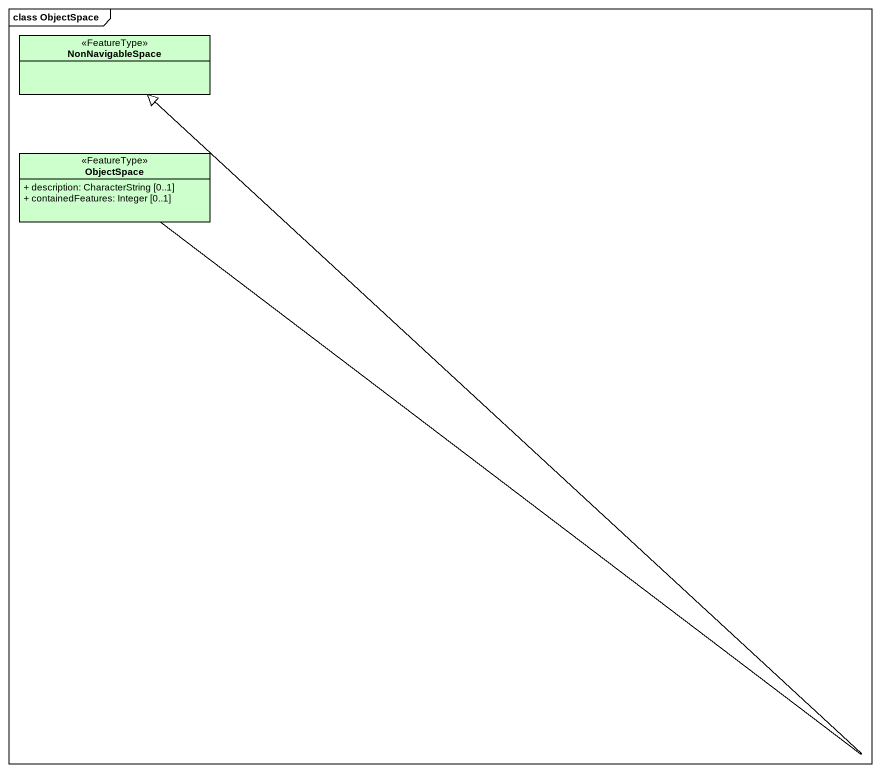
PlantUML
@startuml
mainframe class ObjectSpace
hide circle
hide empty members
skinparam classAttributeIconSize 0
class NonNavigableSpace <<FeatureType>> #CCFFCC
class ObjectSpace <<FeatureType>> #CCFFCC {
  + description: CharacterString [0..1]
  + containedFeatures: Integer [0..1]
}
ObjectSpace -up-|> NonNavigableSpace
@enduml
